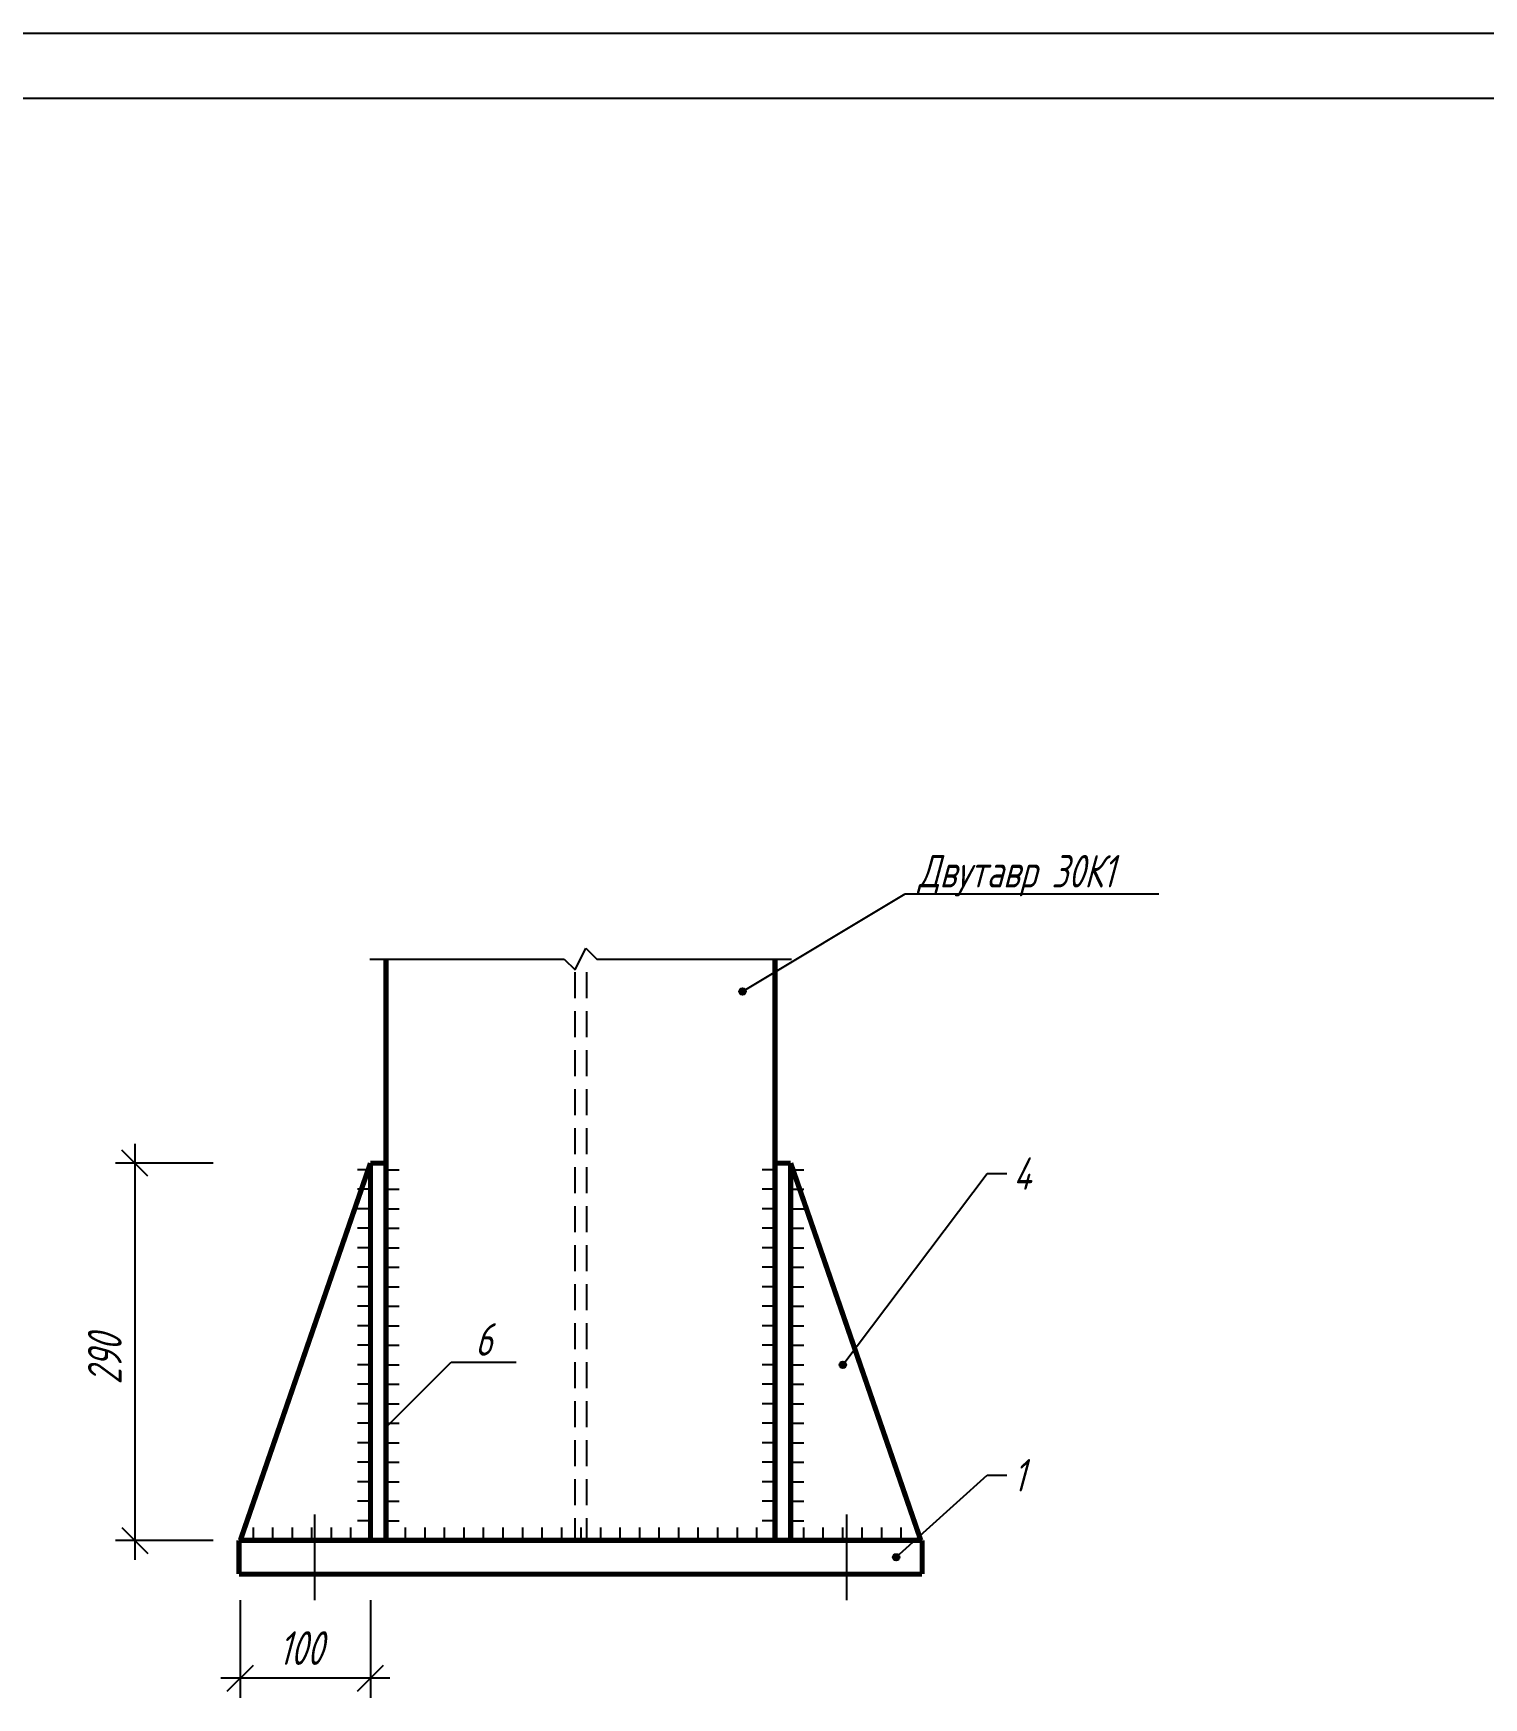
# Model space of a CAD drawing. Extents: x 0 to 420, y 0 to 297.
# Drawn here: x 197.1 to 308.5, y 169 to 297 of the extents above; entities that cross this region are included whole.
import ezdxf
from ezdxf.enums import TextEntityAlignment as Align

# ---------------------------------------------------------------- set-up
doc = ezdxf.new("R2010")
doc.units = 0
doc.header["$MEASUREMENT"] = 0
doc.linetypes.add('DASHED', pattern=[3, 2, -1])
doc.layers.get('DEFPOINTS').update_dxf_attribs({"linetype": 'CONTINUOUS'})
for name, color, linetype in [('ВЫНОСКИ', 7, 'CONTINUOUS'), ('РАЗМЕРЫ', 7, 'CONTINUOUS'), ('ШТАМП_РАМКА', 7, 'CONTINUOUS')]:
    doc.layers.add(name, color=color, linetype=linetype)
doc.styles.add('SCADOFFICE', font='RomanS', dxfattribs={"width": 0.7, "oblique": 15, "height": 2.5})
doc.dimstyles.new('SCADOFFICE_DIM', dxfattribs={"dimtxt": 2.5, "dimasz": 2, "dimexe": 1.5, "dimexo": 2, "dimgap": 1, "dimtad": 1, "dimdec": 4, "dimlfac": 10, "dimdsep": 46, "dimtxsty": 'SCADOFFICE', "dimblk": 'OBLIQUE', "dimsah": 1, "dimcen": 2.5, "dimdle": 1.5, "dimclrd": 256, "dimclre": 256, "dimclrt": 256, "dimadec": 0, "dimazin": 0, "dimtfac": 1, "dimtdec": 4, "dimtmove": 2, "dimatfit": 3, "dimldrblk": 'OBLIQUE', "dimfxl": 1, "dimtolj": 1, "dimarcsym": 0})

# ---------------------------------------------------------------- blocks, each defined once
blk = doc.blocks.new('*U19')
at = {"layer": 'ВЫНОСКИ'}
for points in [[(251.34, 223.22), (251.32, 223.37), (251.34, 223.42)], [(251.32, 223.27), (251.32, 223.32), (251.32, 223.37)], [(251.32, 223.27), (251.32, 223.37), (251.34, 223.22)], [(251.36, 223.18), (251.34, 223.42), (251.36, 223.46)], [(251.34, 223.22), (251.34, 223.42), (251.36, 223.18)], [(251.39, 223.14), (251.36, 223.46), (251.39, 223.5)], [(251.36, 223.18), (251.36, 223.46), (251.39, 223.14)], [(251.43, 223.11), (251.39, 223.5), (251.43, 223.53)], [(251.39, 223.14), (251.39, 223.5), (251.43, 223.11)], [(251.47, 223.09), (251.43, 223.53), (251.47, 223.55)], [(251.43, 223.11), (251.43, 223.53), (251.47, 223.09)], [(251.52, 223.07), (251.47, 223.55), (251.52, 223.57)], [(251.47, 223.09), (251.47, 223.55), (251.52, 223.07)], [(251.52, 223.07), (251.52, 223.57), (251.57, 223.07)], [(251.57, 223.07), (251.52, 223.57), (251.57, 223.57)]]:
    blk.add_solid(points, dxfattribs=at)
at = {"layer": 'ВЫНОСКИ', "extrusion": (0, 0, -1)}
for points in [[(-251.57, 223.07), (-251.57, 223.57), (-251.62, 223.07)], [(-251.62, 223.07), (-251.57, 223.57), (-251.62, 223.57)], [(-251.62, 223.07), (-251.62, 223.57), (-251.67, 223.09)], [(-251.67, 223.09), (-251.62, 223.57), (-251.67, 223.55)], [(-251.67, 223.09), (-251.67, 223.55), (-251.71, 223.11)], [(-251.71, 223.11), (-251.67, 223.55), (-251.71, 223.53)], [(-251.71, 223.11), (-251.71, 223.53), (-251.75, 223.14)], [(-251.75, 223.14), (-251.71, 223.53), (-251.75, 223.5)], [(-251.75, 223.14), (-251.75, 223.5), (-251.78, 223.18)], [(-251.78, 223.18), (-251.75, 223.5), (-251.78, 223.46)], [(-251.78, 223.18), (-251.78, 223.46), (-251.8, 223.22)], [(-251.8, 223.22), (-251.78, 223.46), (-251.8, 223.42)], [(-251.8, 223.22), (-251.8, 223.42), (-251.82, 223.27)], [(-251.82, 223.27), (-251.8, 223.42), (-251.82, 223.37)], [(-251.82, 223.27), (-251.82, 223.37), (-251.82, 223.32)]]:
    blk.add_solid(points, dxfattribs=at)
blk = doc.blocks.new('*U20')
at = {"layer": 'ВЫНОСКИ'}
for points in [[(263.14, 179.72), (263.12, 179.87), (263.14, 179.92)], [(263.12, 179.77), (263.12, 179.82), (263.12, 179.87)], [(263.12, 179.77), (263.12, 179.87), (263.14, 179.72)], [(263.16, 179.68), (263.14, 179.92), (263.16, 179.96)], [(263.14, 179.72), (263.14, 179.92), (263.16, 179.68)], [(263.19, 179.64), (263.16, 179.96), (263.19, 180)], [(263.16, 179.68), (263.16, 179.96), (263.19, 179.64)], [(263.23, 179.61), (263.19, 180), (263.23, 180.03)], [(263.19, 179.64), (263.19, 180), (263.23, 179.61)], [(263.27, 179.59), (263.23, 180.03), (263.27, 180.05)], [(263.23, 179.61), (263.23, 180.03), (263.27, 179.59)], [(263.32, 179.57), (263.27, 180.05), (263.32, 180.07)], [(263.27, 179.59), (263.27, 180.05), (263.32, 179.57)], [(263.32, 179.57), (263.32, 180.07), (263.37, 179.57)], [(263.37, 179.57), (263.32, 180.07), (263.37, 180.07)]]:
    blk.add_solid(points, dxfattribs=at)
at = {"layer": 'ВЫНОСКИ', "extrusion": (0, 0, -1)}
for points in [[(-263.37, 179.57), (-263.37, 180.07), (-263.42, 179.57)], [(-263.42, 179.57), (-263.37, 180.07), (-263.42, 180.07)], [(-263.42, 179.57), (-263.42, 180.07), (-263.47, 179.59)], [(-263.47, 179.59), (-263.42, 180.07), (-263.47, 180.05)], [(-263.47, 179.59), (-263.47, 180.05), (-263.51, 179.61)], [(-263.51, 179.61), (-263.47, 180.05), (-263.51, 180.03)], [(-263.51, 179.61), (-263.51, 180.03), (-263.55, 179.64)], [(-263.55, 179.64), (-263.51, 180.03), (-263.55, 180)], [(-263.55, 179.64), (-263.55, 180), (-263.58, 179.68)], [(-263.58, 179.68), (-263.55, 180), (-263.58, 179.96)], [(-263.58, 179.68), (-263.58, 179.96), (-263.6, 179.72)], [(-263.6, 179.72), (-263.58, 179.96), (-263.6, 179.92)], [(-263.6, 179.72), (-263.6, 179.92), (-263.62, 179.77)], [(-263.62, 179.77), (-263.6, 179.92), (-263.62, 179.87)], [(-263.62, 179.77), (-263.62, 179.87), (-263.62, 179.82)]]:
    blk.add_solid(points, dxfattribs=at)
blk = doc.blocks.new('*U21')
at = {"layer": 'ВЫНОСКИ'}
for points in [[(259.04, 194.52), (259.02, 194.67), (259.04, 194.72)], [(259.02, 194.57), (259.02, 194.62), (259.02, 194.67)], [(259.02, 194.57), (259.02, 194.67), (259.04, 194.52)], [(259.06, 194.48), (259.04, 194.72), (259.06, 194.76)], [(259.04, 194.52), (259.04, 194.72), (259.06, 194.48)], [(259.09, 194.44), (259.06, 194.76), (259.09, 194.8)], [(259.06, 194.48), (259.06, 194.76), (259.09, 194.44)], [(259.13, 194.41), (259.09, 194.8), (259.13, 194.83)], [(259.09, 194.44), (259.09, 194.8), (259.13, 194.41)], [(259.17, 194.39), (259.13, 194.83), (259.17, 194.85)], [(259.13, 194.41), (259.13, 194.83), (259.17, 194.39)], [(259.22, 194.37), (259.17, 194.85), (259.22, 194.87)], [(259.17, 194.39), (259.17, 194.85), (259.22, 194.37)], [(259.22, 194.37), (259.22, 194.87), (259.27, 194.37)], [(259.27, 194.37), (259.22, 194.87), (259.27, 194.87)]]:
    blk.add_solid(points, dxfattribs=at)
at = {"layer": 'ВЫНОСКИ', "extrusion": (0, 0, -1)}
for points in [[(-259.27, 194.37), (-259.27, 194.87), (-259.32, 194.37)], [(-259.32, 194.37), (-259.27, 194.87), (-259.32, 194.87)], [(-259.32, 194.37), (-259.32, 194.87), (-259.37, 194.39)], [(-259.37, 194.39), (-259.32, 194.87), (-259.37, 194.85)], [(-259.37, 194.39), (-259.37, 194.85), (-259.41, 194.41)], [(-259.41, 194.41), (-259.37, 194.85), (-259.41, 194.83)], [(-259.41, 194.41), (-259.41, 194.83), (-259.45, 194.44)], [(-259.45, 194.44), (-259.41, 194.83), (-259.45, 194.8)], [(-259.45, 194.44), (-259.45, 194.8), (-259.48, 194.48)], [(-259.48, 194.48), (-259.45, 194.8), (-259.48, 194.76)], [(-259.48, 194.48), (-259.48, 194.76), (-259.5, 194.52)], [(-259.5, 194.52), (-259.48, 194.76), (-259.5, 194.72)], [(-259.5, 194.52), (-259.5, 194.72), (-259.52, 194.57)], [(-259.52, 194.57), (-259.5, 194.72), (-259.52, 194.67)], [(-259.52, 194.57), (-259.52, 194.67), (-259.52, 194.62)]]:
    blk.add_solid(points, dxfattribs=at)
blk = doc.blocks.new('_OBLIQUE')
at = {"layer": 'РАЗМЕРЫ', "color": 0, "linetype": 'ByBlock'}
blk.add_line((-0.5, -0.5), (0.5, 0.5), dxfattribs=at)
blk = doc.blocks.new('*D4')
at = {"layer": 'DEFPOINTS', "color": 0}
for p in [(212.87, 210.12), (204.87, 181.12), (212.87, 181.12)]:
    blk.add_point(p, dxfattribs=at)
at = {"layer": 'РАЗМЕРЫ'}
for p, q in [((204.87, 211.62), (204.87, 179.62)), ((210.87, 210.12), (203.37, 210.12)), ((210.87, 181.12), (203.37, 181.12))]:
    blk.add_line(p, q, dxfattribs=at)
at = {"layer": 'РАЗМЕРЫ', "xscale": 2, "yscale": 2, "zscale": 2}
for p, rotation in [((204.87, 210.12), 90), ((204.87, 181.12), 270)]:
    blk.add_blockref('_OBLIQUE', p, dxfattribs=dict(at, rotation=rotation))
at = {"layer": 'РАЗМЕРЫ', "style": 'SCADOFFICE', "oblique": 15, "width": 0.676148}
blk.add_text('290', height=2.5881905, rotation=90, dxfattribs=at).set_placement((203.8475, 193.104375))
blk = doc.blocks.new('*D5')
at = {"layer": 'DEFPOINTS', "color": 0}
for p in [(212.97, 178.52), (222.97, 178.52), (212.97, 170.52)]:
    blk.add_point(p, dxfattribs=at)
at = {"layer": 'РАЗМЕРЫ'}
for p, q in [((212.97, 176.52), (212.97, 169.02)), ((222.97, 176.52), (222.97, 169.02)), ((224.47, 170.52), (211.47, 170.52))]:
    blk.add_line(p, q, dxfattribs=at)
at = {"layer": 'РАЗМЕРЫ', "xscale": 2, "yscale": 2, "zscale": 2}
for p in [(212.97, 170.52), (222.97, 170.52)]:
    blk.add_blockref('_OBLIQUE', p, dxfattribs=at)
at = {"layer": 'РАЗМЕРЫ', "style": 'SCADOFFICE', "oblique": 15, "width": 0.676148}
blk.add_text('100', height=2.58819, dxfattribs=at).set_placement((215.9135, 171.5425))

msp = doc.modelspace()

# ---------------------------------------------------------------- linework, layer by layer
at = {"layer": 'ВЫНОСКИ', "linetype": 'Continuous'}
for p, q in [((251.57, 223.32), (264.07, 230.82)), ((264.07, 230.82), (283.57, 230.82)), ((222.97, 209.62), (221.97, 209.62)), ((224.17, 209.62), (225.17, 209.62)), ((254.07, 209.62), (253.07, 209.62)), ((255.27, 209.62), (256.27, 209.62)), ((259.27, 194.62), (270.37, 209.32)), ((270.37, 209.32), (271.87, 209.32)), ((222.97, 208.12), (221.97, 208.12)), ((224.17, 208.12), (225.17, 208.12)), ((254.07, 208.12), (253.07, 208.12)), ((255.27, 208.12), (256.27, 208.12)), ((222.97, 206.62), (221.97, 206.62)), ((224.17, 206.62), (225.17, 206.62)), ((254.07, 206.62), (253.07, 206.62)), ((255.27, 206.62), (256.27, 206.62)), ((222.97, 205.12), (221.97, 205.12)), ((224.17, 205.12), (225.17, 205.12)), ((254.07, 205.12), (253.07, 205.12)), ((255.27, 205.12), (256.27, 205.12)), ((222.97, 203.62), (221.97, 203.62)), ((224.17, 203.62), (225.17, 203.62)), ((254.07, 203.62), (253.07, 203.62)), ((255.27, 203.62), (256.27, 203.62)), ((222.97, 202.12), (221.97, 202.12)), ((224.17, 202.12), (225.17, 202.12)), ((254.07, 202.12), (253.07, 202.12)), ((255.27, 202.12), (256.27, 202.12)), ((222.97, 200.62), (221.97, 200.62)), ((224.17, 200.62), (225.17, 200.62)), ((254.07, 200.62), (253.07, 200.62)), ((255.27, 200.62), (256.27, 200.62)), ((222.97, 199.12), (221.97, 199.12)), ((224.17, 199.12), (225.17, 199.12)), ((254.07, 199.12), (253.07, 199.12)), ((255.27, 199.12), (256.27, 199.12)), ((222.97, 197.62), (221.97, 197.62)), ((224.17, 197.62), (225.17, 197.62)), ((254.07, 197.62), (253.07, 197.62)), ((255.27, 197.62), (256.27, 197.62)), ((222.97, 196.12), (221.97, 196.12)), ((224.17, 196.12), (225.17, 196.12)), ((254.07, 196.12), (253.07, 196.12)), ((255.27, 196.12), (256.27, 196.12)), ((222.97, 194.62), (221.97, 194.62)), ((224.17, 189.82), (229.17, 194.82)), ((224.17, 194.62), (225.17, 194.62)), ((229.17, 194.82), (234.17, 194.82)), ((254.07, 194.62), (253.07, 194.62)), ((255.27, 194.62), (256.27, 194.62)), ((222.97, 193.12), (221.97, 193.12)), ((224.17, 193.12), (225.17, 193.12)), ((254.07, 193.12), (253.07, 193.12)), ((255.27, 193.12), (256.27, 193.12)), ((222.97, 191.62), (221.97, 191.62)), ((224.17, 191.62), (225.17, 191.62)), ((254.07, 191.62), (253.07, 191.62)), ((255.27, 191.62), (256.27, 191.62)), ((222.97, 190.12), (221.97, 190.12)), ((224.17, 190.12), (225.17, 190.12)), ((254.07, 190.12), (253.07, 190.12)), ((255.27, 190.12), (256.27, 190.12)), ((222.97, 188.62), (221.97, 188.62)), ((224.17, 188.62), (225.17, 188.62)), ((254.07, 188.62), (253.07, 188.62)), ((255.27, 188.62), (256.27, 188.62)), ((222.97, 187.12), (221.97, 187.12)), ((224.17, 187.12), (225.17, 187.12)), ((254.07, 187.12), (253.07, 187.12)), ((255.27, 187.12), (256.27, 187.12)), ((222.97, 185.62), (221.97, 185.62)), ((224.17, 185.62), (225.17, 185.62)), ((254.07, 185.62), (253.07, 185.62)), ((255.27, 185.62), (256.27, 185.62)), ((263.37, 179.82), (270.37, 186.12)), ((270.37, 186.12), (271.87, 186.12)), ((218.67, 183.12), (218.67, 176.52)), ((222.97, 184.12), (221.97, 184.12)), ((224.17, 184.12), (225.17, 184.12)), ((254.07, 184.12), (253.07, 184.12)), ((255.27, 184.12), (256.27, 184.12)), ((259.57, 183.12), (259.57, 176.52)), ((213.97, 181.12), (213.97, 182.12)), ((215.47, 181.12), (215.47, 182.12)), ((216.97, 181.12), (216.97, 182.12)), ((218.47, 181.12), (218.47, 182.12)), ((219.97, 181.12), (219.97, 182.12)), ((221.47, 181.12), (221.47, 182.12)), ((222.97, 182.62), (221.97, 182.62)), ((224.17, 182.62), (225.17, 182.62)), ((225.67, 181.12), (225.67, 182.12)), ((227.17, 181.12), (227.17, 182.12)), ((228.67, 181.12), (228.67, 182.12)), ((230.17, 181.12), (230.17, 182.12)), ((231.67, 181.12), (231.67, 182.12)), ((233.17, 181.12), (233.17, 182.12)), ((234.67, 181.12), (234.67, 182.12)), ((236.17, 181.12), (236.17, 182.12)), ((237.67, 181.12), (237.67, 182.12)), ((239.17, 181.12), (239.17, 182.12)), ((240.67, 181.12), (240.67, 182.12)), ((242.17, 181.12), (242.17, 182.12)), ((243.67, 181.12), (243.67, 182.12)), ((245.17, 181.12), (245.17, 182.12)), ((246.67, 181.12), (246.67, 182.12)), ((248.17, 181.12), (248.17, 182.12)), ((249.67, 181.12), (249.67, 182.12)), ((251.17, 181.12), (251.17, 182.12)), ((252.67, 181.12), (252.67, 182.12)), ((254.07, 182.62), (253.07, 182.62)), ((255.27, 182.62), (256.27, 182.62)), ((256.27, 181.12), (256.27, 182.12)), ((257.77, 181.12), (257.77, 182.12)), ((259.27, 181.12), (259.27, 182.12)), ((260.77, 181.12), (260.77, 182.12)), ((262.27, 181.12), (262.27, 182.12)), ((263.77, 181.12), (263.77, 182.12))]:
    msp.add_line(p, q, dxfattribs=at)
for centre in [(251.57, 223.32), (259.27, 194.62), (263.37, 179.82)]:
    msp.add_circle(centre, 0.25, dxfattribs=at)
at = {"layer": 'РАЗМЕРЫ', "linetype": 'Continuous'}
for p, q in [((238.703333, 224.986667), (239.536667, 226.653333)), ((239.536667, 226.653333), (240.37, 225.82)), ((222.92, 225.82), (237.87, 225.82)), ((237.87, 225.82), (238.703333, 224.986667)), ((240.37, 225.82), (255.32, 225.82))]:
    msp.add_line(p, q, dxfattribs=at)
at = {"layer": 'РАЗМЕРЫ', "linetype": 'DASHED'}
for p, q in [((238.67, 224.82), (238.67, 181.12)), ((239.57, 224.82), (239.57, 181.12))]:
    msp.add_line(p, q, dxfattribs=at)
at = {"layer": 'РАЗМЕРЫ', "linetype": 'Continuous', "const_width": 0.4}
for points in [[(224.17, 181.12), (224.17, 225.82)], [(254.07, 181.12), (254.07, 225.82)], [(212.97, 181.12), (222.97, 210.12)], [(222.97, 210.12), (224.17, 210.12)], [(222.97, 181.12), (222.97, 210.12)], [(224.17, 210.12), (224.17, 181.12)], [(254.07, 210.12), (255.27, 210.12)], [(254.07, 181.12), (254.07, 210.12)], [(255.27, 210.12), (255.27, 181.12)], [(255.27, 210.12), (265.27, 181.12)], [(212.87, 181.12), (265.37, 181.12)], [(212.87, 178.52), (212.87, 181.12)], [(224.17, 181.12), (222.97, 181.12)], [(255.27, 181.12), (254.07, 181.12)], [(265.37, 181.12), (265.37, 178.52)], [(265.37, 178.52), (212.87, 178.52)]]:
    msp.add_lwpolyline(points, dxfattribs=at)
at = {"layer": 'ШТАМП_РАМКА', "linetype": 'Continuous'}
for p, q in [((0, 297), (420, 297)), ((20, 292), (415, 292))]:
    msp.add_line(p, q, dxfattribs=at)

# ---------------------------------------------------------------- block references
at = {"layer": 'ВЫНОСКИ'}
for name in ['*U19', '*U21', '*U20']:
    msp.add_blockref(name, (0, 0), dxfattribs=at)

# ---------------------------------------------------------------- texts
at = {"layer": 'ВЫНОСКИ', "style": 'SCADOFFICE', "oblique": 15, "width": 0.7}
for s, p in [('Двутавр 30К1', (265.07, 231.32)), ('4', (272.37, 208.07)), ('1', (272.37, 184.87))]:
    msp.add_text(s, height=2.5, dxfattribs=at).set_placement(p)
msp.add_text('6', height=2.5, dxfattribs=at).set_placement((231.67, 195.32), align=Align.CENTER)

# ---------------------------------------------------------------- dimensions: what is measured, and where the dimension line sits
at = {"layer": 'РАЗМЕРЫ'}
dim = msp.add_linear_dim(base=(204.87, 181.12), p1=(212.87, 210.12), p2=(212.87, 181.12), angle=90, dimstyle='SCADOFFICE_DIM', dxfattribs=at)
dim.commit()
dim.dimension.update_dxf_attribs({"geometry": '*D4', "text_midpoint": (204.87, 195.62)})
dim = msp.add_linear_dim(base=(212.97, 170.52), p1=(222.97, 178.52), p2=(212.97, 178.52), dimstyle='SCADOFFICE_DIM', dxfattribs=at)
dim.commit()
dim.dimension.update_dxf_attribs({"geometry": '*D5', "text_midpoint": (218.57, 170.52)})

doc.saveas('drawing.dxf')
